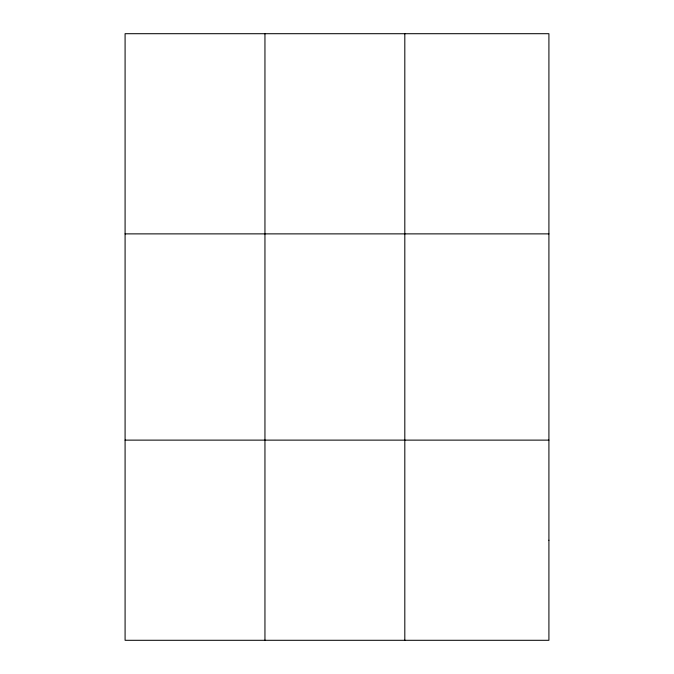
<?xml version="1.0" encoding="UTF-8"?>
<svg xmlns="http://www.w3.org/2000/svg" width="674" height="674" viewBox="0 0 674 674"><rect width="100%" height="100%" fill="white"/><g stroke="black" fill="none" stroke-linecap="round" stroke-linejoin="round"><path stroke-width="1.01" d="M264.949 640.3L264.949 33.7M404.813 640.3L404.813 33.7M125.086 233.878L548.914 233.878M125.086 440.122L548.914 440.122M548.914 540.211L548.914 640.3L125.086 640.3L125.086 33.7L548.914 33.7L548.914 540.211"/></g></svg>
